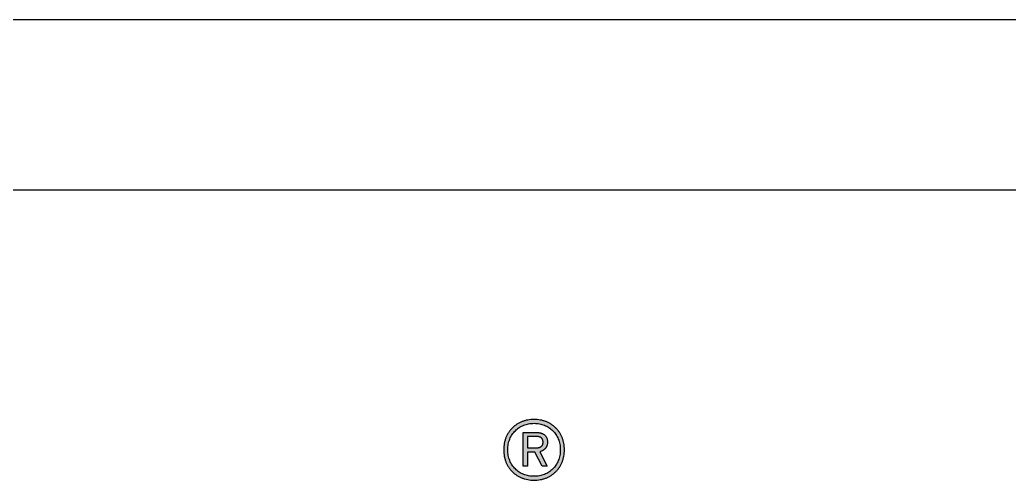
# Model space of a CAD drawing. Header units: millimetres. Extents: x -4122 to 5523, y -2094 to 2406.
# Drawn here: x 4777.7 to 4914.2, y -1398.3 to -1334.8 of the extents above; entities that cross this region are included whole.
import ezdxf

# ---------------------------------------------------------------- set-up
doc = ezdxf.new("R2010")
doc.units = ezdxf.units.MM
doc.header["$LTSCALE"] = 50
for name, color, linetype in [('CARIMBO', 7, 'Continuous'), ('CB', 7, 'Continuous'), ('logo', 10, 'Continuous')]:
    doc.layers.add(name, color=color, linetype=linetype)

# ---------------------------------------------------------------- blocks, each defined once
blk = doc.blocks.new('logo skr')
at = {"layer": 'logo'}
h = blk.add_hatch(color=7, dxfattribs=at)
edge = h.paths.add_edge_path()
edge.add_spline(control_points=[(11.28972307251206, 4.910114309544667), (11.28150440964831, 4.910319279153846), (11.26528493682741, 4.910723785222572), (11.24145032477412, 4.914090398722644), (11.21856280327439, 4.919371245252632), (11.19674394715749, 4.926750635324551), (11.17606146806793, 4.93600752292008), (11.15665970929172, 4.947174669859254), (11.13860210171592, 4.960107512285119), (11.12204266323448, 4.974801808576744), (11.10700475619335, 4.991101343082427), (11.09367865780661, 5.009007421375808), (11.08208296627139, 5.028387326565256), (11.07242657762985, 5.049220892340036), (11.0646954428918, 5.071381044049482), (11.05909599299887, 5.094831224954445), (11.05565053353667, 5.119475389512748), (11.05453591298285, 5.144888643702411), (11.05565166215915, 5.170301585092901), (11.05909409774635, 5.194938665029386), (11.06470082180795, 5.21838900647484), (11.07241819985128, 5.240551996336523), (11.0820909164304, 5.261380352209689), (11.09367176494134, 5.280764122791464), (11.10701459071981, 5.298661856630539), (11.12202813523379, 5.314980084695177), (11.1386141465364, 5.32964480365168), (11.15665494836823, 5.342593820791642), (11.17606677025069, 5.353749735819889), (11.19673593843234, 5.363041133737822), (11.21856926365355, 5.370374864573853), (11.24144712344683, 5.37572245553126), (11.26528586804498, 5.378954051464148), (11.28971519671862, 5.380049632110993), (11.31413676403442, 5.378954409695707), (11.33795702686184, 5.375721145091402), (11.36082363948606, 5.370372739876053), (11.38264994297003, 5.363047091795277), (11.40330525202604, 5.353742856437862), (11.42271381934707, 5.342595676331511), (11.44075263877694, 5.329638373966728), (11.45735626977345, 5.314991717111351), (11.47234883550133, 5.298652001944156), (11.48570988691907, 5.28077324318041), (11.49725944860602, 5.261370078057029), (11.50696835009354, 5.240560871117728), (11.51464676576305, 5.218382178122995), (11.52029041351194, 5.194942029062004), (11.52371431998927, 5.170300607645745), (11.52486786571279, 5.144888644443562), (11.52371544854078, 5.119476366703261), (11.52028851795345, 5.094827861580774), (11.51465214740973, 5.071387873382421), (11.50695997265861, 5.049212018428544), (11.49726739653225, 5.028397602170219), (11.48570299500534, 5.008998295966438), (11.47235867156917, 4.991111212586252), (11.45734174720843, 4.974790126406024), (11.44076467685037, 4.960114116886336), (11.42270907311513, 4.947172139416763), (11.40331050050969, 4.936016962222333), (11.38264215211974, 4.926734921770922), (11.36082925398038, 4.919410738960121), (11.3299681614004, 4.912039680756217), (11.30593527388202, 4.9108899198528), (11.28972307251206, 4.910114309544667)], knot_values=[0, 0, 0, 0, 0.02464636108809604, 0.04863941865358963, 0.07206323916485047, 0.09502603190829625, 0.1176244571053243, 0.1399351788672204, 0.1620707961834509, 0.184142611793676, 0.2062374661801754, 0.228484795051005, 0.2509862537289166, 0.2738701281679355, 0.2972533036055579, 0.3212806120403913, 0.3460806430904674, 0.371792105478996, 0.3974878360298467, 0.4222878670799229, 0.4463075195313387, 0.4697055650680524, 0.4925751622668251, 0.5150833802602632, 0.5373243973981369, 0.5594308378937258, 0.5814869946973921, 0.6036272036480486, 0.6259379254099446, 0.6485428080234091, 0.6715005673678428, 0.6949279714852351, 0.7189210290507287, 0.7435680944937818, 0.7681915618902068, 0.7921612156025636, 0.8155809529402527, 0.8385387122849018, 0.8611220552174144, 0.8834327769793104, 0.9055729859299669, 0.9276409402073617, 0.9497367205839238, 0.9719824469542455, 0.994482592654071, 1.017358841748868, 1.040751709004721, 1.064775047162458, 1.089575078212535, 1.115271527784719, 1.140983708754653, 1.165783739804729, 1.189814732771663, 1.213192726634663, 1.236083248820796, 1.258576632779352, 1.280828669546868, 1.302912858221684, 1.324996462940412, 1.347132080256642, 1.369442802018539, 1.392019681373858, 1.414982474117519, 1.438398626675753, 1.486940068357394, 1.486940068357394, 1.486940068357394, 1.486940068357394], degree=3, periodic=0)
edge = h.paths.add_edge_path(flags=16)
edge.add_spline(control_points=[(11.28972307251206, 5.349759978836005), (11.28262633513179, 5.349574753101347), (11.26861775499499, 5.349209127404872), (11.24802821918203, 5.346237303033082), (11.22826313348825, 5.34155921726371), (11.20939734335014, 5.335098030493756), (11.19154069443613, 5.326926097511022), (11.17476714001278, 5.317122746012189), (11.15916987357179, 5.30576506451613), (11.1448344765546, 5.292907887814789), (11.13185097359871, 5.278628768136588), (11.12031088545127, 5.262989954290367), (11.11030633541743, 5.246067286563718), (11.10193829782311, 5.227921412065935), (11.0952464778615, 5.208643813333021), (11.09041104966074, 5.188271475954315), (11.08742565136319, 5.166906416609125), (11.0864610567709, 5.144888638974273), (11.0874245543459, 5.122870576070645), (11.09041282912986, 5.101498353890842), (11.09524150103127, 5.081126445147453), (11.10194450649461, 5.061853014321017), (11.11030121656241, 5.043707196842693), (11.12031432154983, 5.026789393544698), (11.13184747448967, 5.01115049893287), (11.14484021632653, 4.996880413717625), (11.1591661262401, 4.984012862859872), (11.17477067917064, 4.972660525312964), (11.19153352748994, 4.962839273479547), (11.20940546351599, 4.95469809652951), (11.22825774261452, 4.948209060350469), (11.24803022244956, 4.943527237974726), (11.268616970979, 4.940646061055483), (11.28971523764792, 4.939726192782215), (11.31080809823533, 4.940646589730764), (11.33137710968839, 4.943526106559689), (11.35114168258652, 4.948215549890311), (11.36999420459134, 4.954689863029666), (11.38786167160599, 4.962846635138046), (11.40462796541312, 4.972656725104619), (11.42023186652364, 4.984016794038887), (11.43456728131503, 4.996872088517829), (11.44754171294418, 5.011156778059989), (11.45907950582076, 5.026787738600207), (11.46908358830152, 5.043712295065622), (11.47747443198217, 5.061843326444453), (11.48412763125324, 5.081134765965031), (11.48899593671686, 5.101494820185667), (11.49196485704364, 5.122871598663354), (11.49296643299055, 5.1448886397985), (11.49196376044004, 5.166905393905853), (11.4889977157284, 5.188275009900819), (11.48412265424461, 5.208635496147902), (11.47748063974155, 5.22793109807138), (11.46907846766808, 5.246062185368869), (11.45908294267221, 5.262991612650384), (11.44753821261307, 5.278622479465195), (11.43457302136952, 5.292916253171041), (11.42022811687005, 5.305760975103406), (11.40463151570622, 5.317127138742261), (11.38785445938988, 5.326916502273857), (11.37000249053614, 5.335114757130553), (11.35113566551737, 5.341520244608657), (11.32449433178328, 5.348051793856572), (11.30372729773385, 5.34907200239587), (11.28972307251206, 5.349759978836005)], knot_values=[0, 0, 0, 0, 0.0212822512407625, 0.0420100260193883, 0.06227153477509863, 0.08214235885729554, 0.1017325872263723, 0.121088841495333, 0.1403300522797126, 0.1595170188528779, 0.1787586388595063, 0.198127696511435, 0.217723483150084, 0.2376320502683504, 0.2579767303546077, 0.2788397296723446, 0.3003469893100535, 0.3225981734634965, 0.3448650894966797, 0.3663723491343887, 0.3872430067946353, 0.407572809710594, 0.4274885242915949, 0.4470775341557069, 0.4664465918076356, 0.4856823868271078, 0.5048746117289645, 0.5241158225133441, 0.5434760530293427, 0.5630597290642227, 0.5829356695479433, 0.6031953529341606, 0.6239231277127864, 0.6452046622865437, 0.6664625989173926, 0.6871747778945224, 0.7074191418921534, 0.7273099748384391, 0.7468793293990141, 0.7662463559173742, 0.7854875667017538, 0.8046856524170085, 0.8239108532018141, 0.8432799108537429, 0.8628689207178549, 0.882791246480645, 0.903113312319877, 0.9239876354819603, 0.9454948951196692, 0.9677625295179004, 0.9900144325442685, 1.011521692181977, 1.032388358346839, 1.052725307016305, 1.072640487689082, 1.092236274327731, 1.11160533197966, 1.130836360960565, 1.150029189952837, 1.169270400737216, 1.188633452404113, 1.208209364092485, 1.228095084468933, 1.248341275217232, 1.290266490367944, 1.290266490367944, 1.290266490367944, 1.290266490367944], degree=3, periodic=0)
edge = h.paths.add_edge_path(flags=0)
edge.add_line((11.31446322999227, 5.24812218356044), (11.30854197014969, 5.248303285922646))
edge.add_line((11.30854197014969, 5.248303285922646), (11.23962071030724, 5.248303285922646))
edge.add_line((11.23962071030724, 5.248303285922646), (11.23962071030724, 5.16050801033208))
edge.add_line((11.23962071030724, 5.16050801033208), (11.30463645833879, 5.16050801033208))
edge = h.paths.add_edge_path(flags=0)
edge.add_line((11.34059708825998, 5.132366278048607), (11.33393567093731, 5.130586750489556))
edge.add_line((11.33393567093731, 5.130586750489556), (11.39182543471679, 5.019382026080109))
edge.add_line((11.39182543471679, 5.019382026080109), (11.35148685203967, 5.019382026080109))
edge.add_line((11.35148685203967, 5.019382026080109), (11.29554984416563, 5.127988325292733))
edge.add_line((11.29554984416563, 5.127988325292733), (11.23962071030724, 5.127988325292733))
edge.add_line((11.23962071030724, 5.127988325292733), (11.23962071030724, 5.019382026080109))
edge.add_line((11.23962071030724, 5.019382026080109), (11.20514039534669, 5.019382026080109))
edge.add_line((11.20514039534669, 5.019382026080109), (11.20514039534669, 5.278878089072236))
edge.add_line((11.20514039534669, 5.278878089072236), (11.310502600071, 5.278878089072236))
edge.add_spline(control_points=[(11.310502600071, 5.278878089072236), (11.31338378682165, 5.278822812811373), (11.31906893950551, 5.278713741789602), (11.32744359432863, 5.277875068600163), (11.33550629232464, 5.276489947809058), (11.34322197271161, 5.274548470209649), (11.35053111193023, 5.271984956299546), (11.35743390683454, 5.268891443166556), (11.36384369690497, 5.265158460789342), (11.36977437527817, 5.260865126443402), (11.37511800482068, 5.255916654510737), (11.37990601553198, 5.250381119056481), (11.38403483425365, 5.244202276560555), (11.38753101518933, 5.237416665806446), (11.39026950843707, 5.229978713863615), (11.39228856154398, 5.221916230100102), (11.393499557511, 5.213213864464612), (11.39389586897455, 5.204800703308246), (11.39359074022272, 5.197004346287954), (11.39279658152548, 5.190125473173287), (11.39147771270162, 5.183568314427166), (11.38964935169771, 5.177332987982268), (11.38732011441235, 5.171435587290858), (11.38452811490514, 5.165869778815061), (11.38127446706263, 5.160658177648219), (11.37757714449106, 5.155794291382096), (11.37344541038252, 5.151299149337343), (11.36890136055635, 5.147161341859857), (11.36396887550809, 5.143404595040096), (11.35864200983888, 5.140039499264227), (11.35296276126455, 5.137054365221793), (11.34693380455191, 5.134437912447879), (11.34272739187, 5.133062728707922), (11.34059708825998, 5.132366278048607)], knot_values=[0, 0, 0, 0, 0.00864244522030071, 0.01705325787310029, 0.02522029769190248, 0.03316675578938267, 0.04089153043603967, 0.04842926694221622, 0.05582467398873977, 0.06310562269228365, 0.07034951176854262, 0.07762439072615185, 0.08501242491427435, 0.0925908777158268, 0.1004713671806286, 0.1087366836676437, 0.1174780824587154, 0.126787373802623, 0.1339662008009014, 0.140863514998889, 0.1475391991682969, 0.154007251399957, 0.1603311890960448, 0.1665358535507558, 0.1726621414205509, 0.178736295171492, 0.1848386167361211, 0.1909530574113872, 0.1971500878942955, 0.2034150538559289, 0.2098324539811391, 0.2163822768641528, 0.2231030756514547, 0.2231030756514547, 0.2231030756514547, 0.2231030756514547], degree=3, periodic=0)
edge = h.paths.add_edge_path(flags=0)
edge.add_spline(control_points=[(11.30463645833879, 5.16050801033208), (11.3068789712553, 5.160531006589942), (11.31121750741253, 5.160575496900556), (11.3174948975025, 5.161077823845985), (11.32333125866691, 5.16185579679777), (11.32871697309126, 5.163002727670035), (11.33366963567002, 5.16446232701238), (11.33817674262472, 5.166276034040578), (11.34224647618358, 5.168452163311027), (11.34588192358101, 5.170968445528592), (11.34907284974133, 5.173856383116153), (11.35183721635176, 5.177085420020086), (11.35415331163141, 5.18069964050089), (11.35604694409258, 5.184664780123184), (11.35750494705513, 5.189002270190656), (11.35853383947576, 5.193699556507878), (11.35914199171515, 5.198771756621365), (11.35934450749637, 5.204048875123325), (11.3591342175727, 5.209308096393501), (11.35850944403485, 5.214306886129798), (11.35745950267416, 5.218973990742876), (11.35602900572125, 5.223317584160567), (11.35412811631317, 5.227300581029738), (11.35188329112359, 5.230973284419814), (11.34919596082003, 5.234269209161869), (11.34616491586803, 5.237258018482669), (11.34269543585608, 5.239839695742068), (11.33887936427834, 5.242109674935384), (11.33468476928728, 5.244018275454325), (11.33013731445278, 5.245601347489313), (11.32522072340036, 5.246787560184568), (11.31996505232323, 5.247689947965879), (11.3163301578073, 5.247975513492672), (11.31446322999227, 5.24812218356044)], knot_values=[0, 0, 0, 0, 0.00672607348170613, 0.01301277365306193, 0.01887903692931702, 0.02437848876454701, 0.02951530497426183, 0.03435075849638201, 0.03892697089123216, 0.04333276943648982, 0.04758068234638682, 0.05180315219924111, 0.05604689606744404, 0.06042105887491957, 0.06495289526598859, 0.06974415459023046, 0.07482177150809374, 0.08025900031761643, 0.08557066450385442, 0.09059555758717759, 0.09535012015503368, 0.09990181889682055, 0.1042834309743128, 0.1085618555218637, 0.1127835177117168, 0.1170097521730603, 0.1212995301166084, 0.1257234237795757, 0.1303072237340863, 0.1351008440733878, 0.140146361976845, 0.1454640923721613, 0.1510794802541033, 0.1510794802541033, 0.1510794802541033, 0.1510794802541033], degree=3, periodic=0)
at = {"layer": 'logo', "color": 7}
for p, q in [((11.20514039534669, 5.019382026080109), (11.20514039534669, 5.278878089072236)), ((11.20514039534669, 5.278878089072236), (11.310502600071, 5.278878089072236)), ((11.30854197014969, 5.248303285922646), (11.23962071030724, 5.248303285922646)), ((11.23962071030724, 5.248303285922646), (11.23962071030724, 5.16050801033208)), ((11.31446322999227, 5.24812218356044), (11.30854197014969, 5.248303285922646)), ((11.23962071030724, 5.16050801033208), (11.30463645833879, 5.16050801033208)), ((11.29554984416563, 5.127988325292733), (11.23962071030724, 5.127988325292733)), ((11.23962071030724, 5.127988325292733), (11.23962071030724, 5.019382026080109)), ((11.35148685203967, 5.019382026080109), (11.29554984416563, 5.127988325292733)), ((11.34059708825998, 5.132366278048607), (11.33393567093731, 5.130586750489556)), ((11.33393567093731, 5.130586750489556), (11.39182543471679, 5.019382026080109)), ((11.23962071030724, 5.019382026080109), (11.20514039534669, 5.019382026080109)), ((11.39182543471679, 5.019382026080109), (11.35148685203967, 5.019382026080109))]:
    blk.add_line(p, q, dxfattribs=at)
for points in [[(11.28972307251206, 4.910114309544667), (11.265101025268, 4.91120879773365), (11.24132937172453, 4.914460766237596), (11.21851834810263, 4.91978360088325), (11.19676244259085, 4.927130057576164), (11.17614826936233, 4.93638990009589), (11.15680968668516, 4.947515884347865), (11.13882543471664, 4.960421396158836), (11.12230574967725, 4.975059191434468), (11.10733724574038, 4.991311159938391), (11.09403803314194, 5.009145805607659), (11.0824947260553, 5.028460766237629), (11.07284118274833, 5.049208797733684), (11.06514039534659, 5.071287537891124), (11.05952622211839, 5.094649742615559), (11.05607740322057, 5.119208797733677), (11.05491204888995, 5.144893837103723), (11.05607740322057, 5.170563128442325), (11.05952622211839, 5.195122183560443), (11.06514039534659, 5.218476514269128), (11.07284118274833, 5.240571002458069), (11.0824947260553, 5.261303285922622), (11.09403803314194, 5.280626120568286), (11.10733724574038, 5.29845289222186), (11.12230574967725, 5.314720608757284), (11.13882543471664, 5.329334781985608), (11.15680968668516, 5.342248167812386), (11.17614826936233, 5.353374152064362), (11.19676244259085, 5.362649742615531), (11.21851834810263, 5.369980451277002), (11.24132937172453, 5.375319033954156), (11.265101025268, 5.378571002458102), (11.28972307251206, 5.379681238678529), (11.31432149770876, 5.378571002458102), (11.33806952920486, 5.375319033954156), (11.36087267881112, 5.369980451277002), (11.38262858432313, 5.362649742615531), (11.40321913550406, 5.353374152064362), (11.42255771818122, 5.342248167812386), (11.44054197014975, 5.329334781985608), (11.45707740322064, 5.314720608757284), (11.47203015912623, 5.29845289222186), (11.48533724574031, 5.280626120568286), (11.49686480479545, 5.261303285922622), (11.50653409613415, 5.240571002458069), (11.51421913550416, 5.218476514269128), (11.51984905676386, 5.195122183560443), (11.52329787566168, 5.170563128442325), (11.52447897802381, 5.144893837103723), (11.52329787566168, 5.119208797733677), (11.51984905676386, 5.094649742615559), (11.51421913550416, 5.071287537891124), (11.50653409613415, 5.049208797733684), (11.49686480479545, 5.028460766237629), (11.48533724574031, 5.009145805607659), (11.47203015912623, 4.991311159938391), (11.45707740322064, 4.975059191434468), (11.44054197014975, 4.960421396158836), (11.42255771818122, 4.947515884347865), (11.40321913550406, 4.93638990009589), (11.38262858432313, 4.927130057576164), (11.36087267881112, 4.91978360088325), (11.33806952920486, 4.914460766237596), (11.28972307251206, 4.910114309544667)], [(11.28972307251206, 5.349759978836005), (11.26846322999222, 5.34878360088328), (11.2479356709373, 5.345909585135246), (11.22822700951997, 5.341208797733657), (11.20943173392925, 5.334759978836018), (11.19162071030723, 5.326602498521083), (11.17491204889006, 5.316830844977744), (11.15936086778765, 5.305500136316368), (11.14507740322074, 5.292689112694291), (11.13213252133096, 5.278452892221878), (11.12062858432296, 5.262870215056523), (11.11065220637033, 5.246004073324229), (11.10229787566163, 5.227933207182502), (11.09562858432309, 5.208712734741539), (11.09077819062213, 5.188421396158844), (11.0877939386537, 5.167122183560423), (11.08678606463809, 5.144893837103723), (11.0877939386537, 5.122649742615579), (11.09077819062213, 5.101350530017157), (11.09562858432309, 5.081051317418712), (11.10229787566163, 5.06184659300925), (11.11065220637033, 5.043767852851772), (11.12062858432296, 5.026909585135229), (11.13213252133096, 5.011326907969874), (11.14507740322074, 4.997098561513212), (11.15936086778765, 4.984279663875384), (11.17491204889006, 4.972948955214008), (11.19162071030723, 4.963169427654918), (11.20943173392925, 4.955027695371484), (11.22822700951997, 4.948563128442345), (11.2479356709373, 4.943870215056506), (11.26846322999222, 4.940996199308472), (11.28972307251206, 4.940035569387192), (11.31095929298453, 4.940996199308472), (11.33147110400796, 4.943870215056506), (11.35116401739378, 4.948563128442345), (11.369975041016, 4.955027695371484), (11.38777031660652, 4.963169427654918), (11.40448685203955, 4.972948955214008), (11.42003803314196, 4.984279663875384), (11.43432937172452, 4.997098561513212), (11.44725850558279, 5.011326907969874), (11.4587624425908, 5.026909585135229), (11.46873882054342, 5.043767852851772), (11.47710889928362, 5.06184659300925), (11.48375456857502, 5.081051317418712), (11.48862071030726, 5.101350530017157), (11.49160496227569, 5.122649742615579), (11.49262858432303, 5.144893837103723), (11.49160496227569, 5.167122183560423), (11.48862071030726, 5.188421396158844), (11.48375456857502, 5.208712734741539), (11.47710889928362, 5.227933207182502), (11.46873882054342, 5.246004073324229), (11.4587624425908, 5.262870215056523), (11.44725850558279, 5.278452892221878), (11.43432937172452, 5.292689112694291), (11.42003803314196, 5.305500136316368), (11.40448685203955, 5.316830844977744), (11.38777031660652, 5.326602498521083), (11.369975041016, 5.334759978836018), (11.35116401739378, 5.341208797733657), (11.33147110400796, 5.345909585135246), (11.28972307251206, 5.349759978836005)], [(11.310502600071, 5.278878089072236), (11.31914039534672, 5.278594624505331), (11.32751047408669, 5.277767852851753), (11.33555771818124, 5.276374152064363), (11.34325850558298, 5.274413522143107), (11.35054984416547, 5.27186234104073), (11.35741598589789, 5.268752104820294), (11.36380968668527, 5.265035569387237), (11.36969157644899, 5.260744230804562), (11.37501441109475, 5.255830844977766), (11.37976244259085, 5.250319033954156), (11.38388055282689, 5.244185175686425), (11.38734511975599, 5.237445018206131), (11.39009315125213, 5.230059191434464), (11.39210889928358, 5.222043443402981), (11.39334511975608, 5.213389900095876), (11.39377819062224, 5.204090687497455), (11.39349472605522, 5.196917459150995), (11.39269157644912, 5.190067065450194), (11.39136874180326, 5.183523758363606), (11.38954197014982, 5.17731903395412), (11.38721913550421, 5.171437144190349), (11.38443173392943, 5.165893837103738), (11.38118763944112, 5.160696986710036), (11.37751047408688, 5.155862341040745), (11.37338448983473, 5.151366278048613), (11.36886480479552, 5.147248167812393), (11.36393567093728, 5.143492262300583), (11.35864433235452, 5.140137931591937), (11.35296716700009, 5.137145805607702), (11.34695141896873, 5.134555254426573), (11.34059708825998, 5.132366278048607)], [(11.30463645833879, 5.16050801033208), (11.3113608677877, 5.160657616631283), (11.31762858432307, 5.161145805607703), (11.32343960794515, 5.161948955213973), (11.32881756070105, 5.163098561513209), (11.33373882054343, 5.164571002458104), (11.33821913550423, 5.166389900095851), (11.34225063156714, 5.168555254426565), (11.34586480479538, 5.171074939465939), (11.34901441109469, 5.173925333166721), (11.35175456857496, 5.177137931591915), (11.35405378117343, 5.180704860725768), (11.35594354495288, 5.184649742615534), (11.35740023786639, 5.188941081198209), (11.358439607945, 5.193618246552546), (11.35906165518918, 5.198657616631294), (11.35927425361433, 5.204090687497455), (11.35905378117332, 5.209397774111608), (11.35841598589786, 5.214382026080102), (11.35736874180338, 5.219019821355687), (11.35591992290574, 5.223334781985614), (11.35404590715757, 5.22729541190688), (11.35179393865383, 5.230933207182488), (11.34914039534669, 5.234216671749437), (11.3461167732994, 5.237169427654919), (11.34269157644894, 5.239752104820298), (11.33888842684269, 5.242011947339961), (11.33472307251191, 5.243925333166715), (11.33019551345683, 5.245500136316366), (11.32529787566159, 5.24671273474155), (11.32005378117333, 5.247594624505325), (11.31446322999227, 5.24812218356044)]]:
    blk.add_spline(points, degree=3, dxfattribs=at)
blk = doc.blocks.new('A$C56595B75')
at = {"layer": 'logo', "xscale": 2, "yscale": 2, "zscale": 2}
blk.add_blockref('logo skr', (40.25101085295682, 24.01196768306909), dxfattribs=at)

msp = doc.modelspace()

# ---------------------------------------------------------------- linework, layer by layer
at = {"layer": 'CARIMBO', "color": 6}
for p, q in [((5475.436451831248, -1334.799427832582), (4625.436451831481, -1334.799427832582)), ((5475.436451831248, -1334.799427832582), (4625.436451831481, -1334.799427832582)), ((5475.436451782586, -1358.299427832641), (4625.436451782586, -1358.299427832641)), ((5475.436451782586, -1358.299427832641), (4625.436451782586, -1358.299427832641))]:
    msp.add_line(p, q, dxfattribs=at)

# ---------------------------------------------------------------- block references
at = {"layer": 'CB', "xscale": 8.919655194696036, "yscale": 8.919655194696036, "zscale": 8.919655194696036}
msp.add_blockref('A$C56595B75', (4288.209580249965, -1700.049857111549), dxfattribs=at)
msp.add_blockref('A$C56595B75', (4288.209580249965, -1700.049857111549), dxfattribs=at)

doc.saveas('drawing.dxf')
